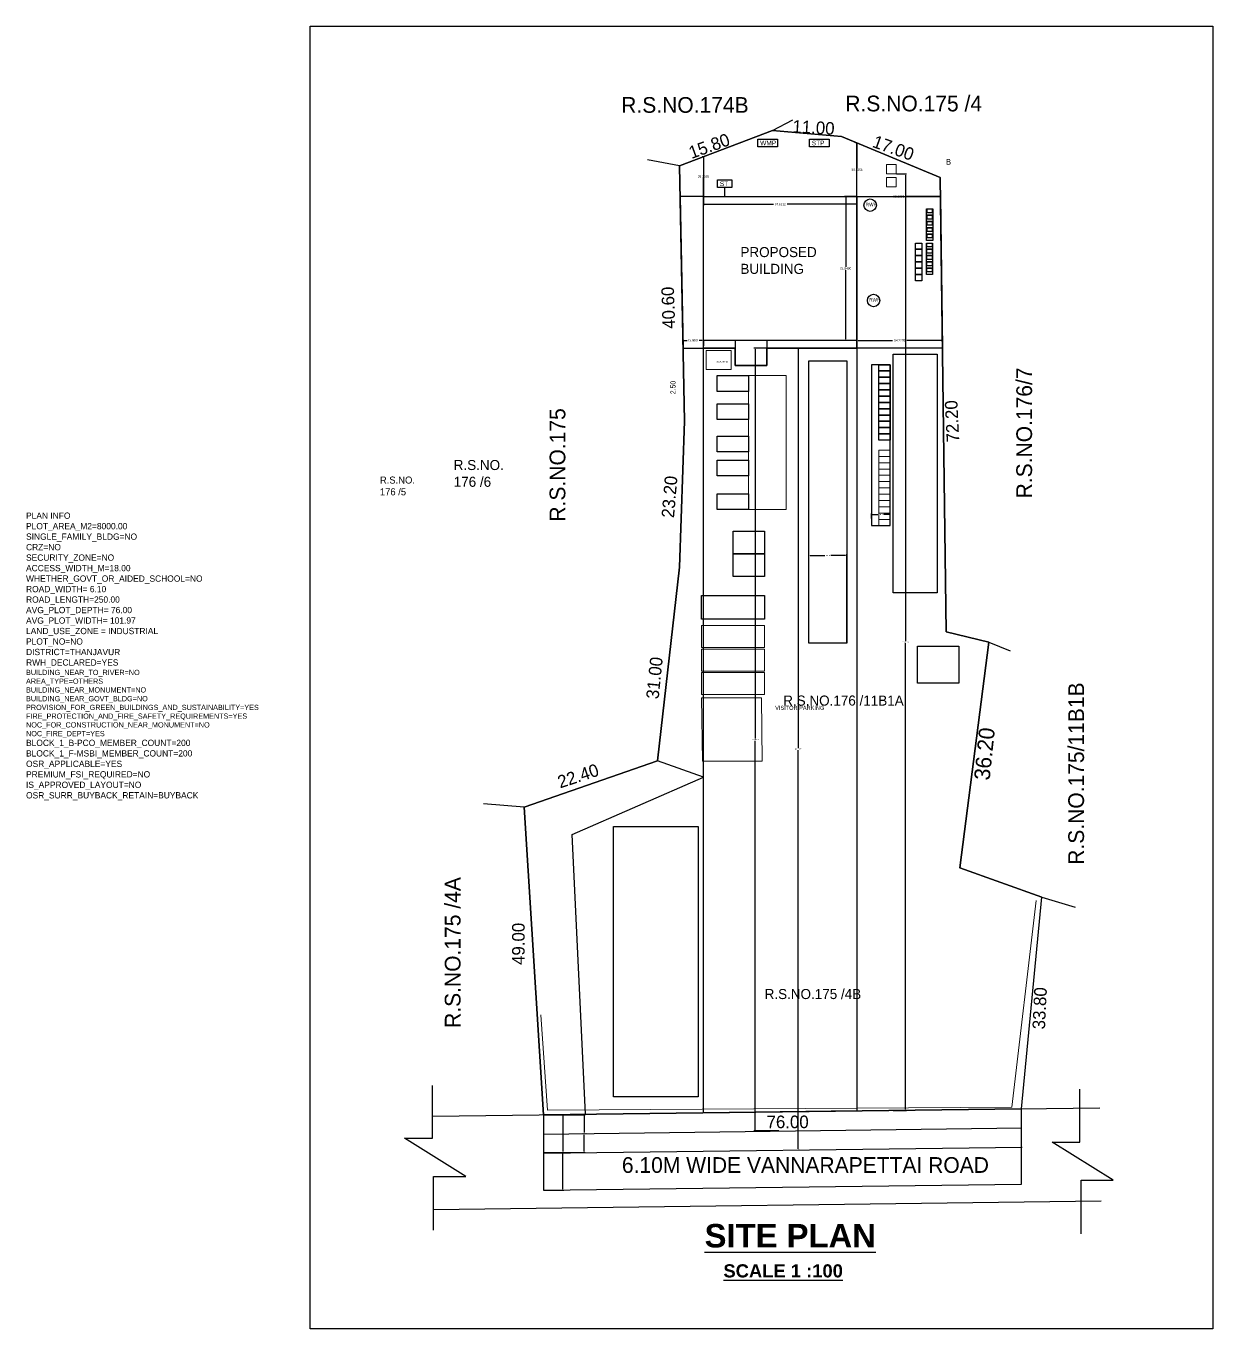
# Model space of a CAD drawing. Header units: metres. Extents: x 2266903 to 2267229, y 4174 to 4381.
# Drawn here: x 2266903.2 to 2267091.9, y 4173.8 to 4380.9 of the extents above; entities that cross this region are included whole.
import ezdxf

# ---------------------------------------------------------------- set-up
doc = ezdxf.new("R2010")
doc.units = ezdxf.units.M
doc.header["$LTSCALE"] = 3.5
doc.header["$MEASUREMENT"] = 0
doc.linetypes.add('CABLIN', pattern=[0.35, 0.25, -0.1])
doc.layers.get('0').update_dxf_attribs({"linetype": 'CONTINUOUS'})
for name, color, linetype in [('AS_AT_SITE', 6, 'CONTINUOUS'), ('BLK_1_FLR_0_URINAL', 235, 'CONTINUOUS'), ('BLK_1_FLR_0_WASH', 243, 'CONTINUOUS'), ('BLK_1_FLR_0_WATER_CLOSET', 213, 'CONTINUOUS'), ('BLK_1_INTERNAL_VEHICULAR_ACCESS', 232, 'CONTINUOUS'), ('BLK_1_LVL_0_BLDG_FOOT_PRINT', 1, 'CONTINUOUS'), ('BLK_1_LVL_0_FRONT_SETBACK', 2, 'CONTINUOUS'), ('BLK_1_LVL_0_REAR_SETBACK', 11, 'CONTINUOUS'), ('BLK_1_LVL_0_SIDE_SETBACK1', 171, 'CONTINUOUS'), ('BLK_1_LVL_0_SIDE_SETBACK2', 102, 'CONTINUOUS'), ('DIM', 41, 'CONTINUOUS'), ('DRIVE_WAY', 232, 'CONTINUOUS'), ('FMB_OR_PLR', 70, 'CONTINUOUS'), ('LOADING_UNLOADING', 175, 'CONTINUOUS'), ('OSR_PLAN', 1, 'CONTINUOUS'), ('PLOT_BOUNDARY', 70, 'CONTINUOUS'), ('ROAD_WIDTH', 1, 'CONTINUOUS'), ('RWH', 130, 'CONTINUOUS'), ('SUPER_IMPOSED', 5, 'CONTINUOUS'), ('SURRENDER_ROAD_WIDTH', 2, 'CONTINUOUS'), ('TWO_WHEELER_DRIVE_WAY', 6, 'CONTINUOUS'), ('WORKSHOP_AREA', 243, 'CONTINUOUS')]:
    doc.layers.add(name, color=color, linetype=linetype)
for name, color, linetype, lineweight in [('BLK_1_DA_RAMP_1', 1, 'CONTINUOUS', 0), ('BLK_1_PLANTATION_GREENSTRIP', 81, 'CONTINUOUS', 0), ('CYCLE_PARKING', 7, 'CONTINUOUS', 0), ('DIST_CL_ROAD', 7, 'CONTINUOUS', 0), ('LORRY_PARKING', 7, 'CONTINUOUS', 0), ('NOTIFIED_ROAD', 183, 'CONTINUOUS', 13), ('PER_AISLE_WIDTH', 5, 'CONTINUOUS', 0), ('SEGREGATED_TOILET', 1, 'CONTINUOUS', 0), ('VISITOR_PARKING', 201, 'CONTINUOUS', 0), ('WASTE_DISPOSAL', 7, 'CONTINUOUS', 0)]:
    doc.layers.add(name, color=color, linetype=linetype, lineweight=lineweight)
for name, color, linetype, plot in [('BLK_1_MAX_HEIGHT_CAL', 7, 'CONTINUOUS', False), ('DA_PARKING', 1, 'CONTINUOUS', False), ('PARKING_SLOT', 30, 'CONTINUOUS', False), ('PLAN_INFO', 1, 'CONTINUOUS', False), ('TWO_WHEELER_PARKING', 2, 'CONTINUOUS', False)]:
    doc.layers.add(name, color=color, linetype=linetype, plot=plot)
doc.dimstyles.get("Standard").update_dxf_attribs({"dimtxt": 0.18, "dimasz": 0.18, "dimexe": 0.18, "dimexo": 0.0625, "dimgap": 0.09, "dimtad": 0, "dimtih": 1, "dimtoh": 1, "dimdec": 4, "dimzin": 0, "dimdsep": 46, "dimtxsty": 'Standard', "dimcen": 0.09, "dimadec": 0, "dimazin": 0, "dimtfac": 1, "dimtdec": 4, "dimtofl": 0, "dimtmove": 0, "dimatfit": 3, "dimfxl": 0, "dimtolj": 1, "dimtzin": 0, "dimarcsym": 0})
doc.dimstyles.new('Standard$0', dxfattribs={"dimscale": 0.1, "dimtxt": 3, "dimasz": 0.8, "dimexe": 0.18, "dimexo": 0.0625, "dimgap": 0.09, "dimtad": 1, "dimzin": 0, "dimdsep": 46, "dimtxsty": 'Standard', "dimcen": 0.09, "dimclrd": 8, "dimclre": 8, "dimadec": 0, "dimazin": 0, "dimtfac": 1, "dimtix": 1, "dimtofl": 0, "dimtmove": 0, "dimatfit": 3, "dimfxl": 0, "dimtolj": 1, "dimtzin": 0, "dimarcsym": 0})

# ---------------------------------------------------------------- blocks, each defined once
blk = doc.blocks.new('*D70')
at = {"color": 0, "lineweight": -2}
for p, q in [((2267007.63, 4331.02), (2267007.63, 4331.14)), ((2267007.81, 4330.96), (2267008.29, 4330.96)), ((2267010.7, 4330.96), (2267010.22, 4330.96)), ((2267010.88, 4331.02), (2267010.88, 4331.14))]:
    blk.add_line(p, q, dxfattribs=at)
at = {"color": 0}
for points in [[(2267007.81, 4330.99), (2267007.81, 4330.93), (2267007.63, 4330.96)], [(2267010.7, 4330.99), (2267010.7, 4330.93), (2267010.88, 4330.96)]]:
    blk.add_solid(points, dxfattribs=at)
at = {"color": 0, "insert": (2267009.25, 4330.96), "char_height": 0.35, "attachment_point": 5}
blk.add_mtext('\\A1;13.0081', dxfattribs=at)
blk = doc.blocks.new('*D71')
at = {"color": 0, "lineweight": -2}
for p, q in [((2267010.82, 4360.15), (2267010.7, 4360.15)), ((2267010.88, 4359.97), (2267010.88, 4357.26)), ((2267010.88, 4354.02), (2267010.88, 4356.73)), ((2267010.82, 4353.84), (2267010.7, 4353.84))]:
    blk.add_line(p, q, dxfattribs=at)
at = {"color": 0}
for points in [[(2267010.85, 4359.97), (2267010.91, 4359.97), (2267010.88, 4360.15)], [(2267010.85, 4354.02), (2267010.91, 4354.02), (2267010.88, 4353.84)]]:
    blk.add_solid(points, dxfattribs=at)
at = {"color": 0, "insert": (2267010.88, 4357), "char_height": 0.35, "attachment_point": 5}
blk.add_mtext('\\A1;25.2405', dxfattribs=at)
blk = doc.blocks.new('*D72')
at = {"color": 0, "lineweight": -2}
for p, q in [((2267035.23, 4362.32), (2267035.11, 4362.32)), ((2267035.29, 4362.14), (2267035.29, 4358.35)), ((2267035.29, 4354.02), (2267035.29, 4357.82)), ((2267035.23, 4353.84), (2267035.11, 4353.84))]:
    blk.add_line(p, q, dxfattribs=at)
at = {"color": 0}
for points in [[(2267035.26, 4362.14), (2267035.32, 4362.14), (2267035.29, 4362.32)], [(2267035.26, 4354.02), (2267035.32, 4354.02), (2267035.29, 4353.84)]]:
    blk.add_solid(points, dxfattribs=at)
at = {"color": 0, "insert": (2267035.29, 4358.08), "char_height": 0.35, "attachment_point": 5}
blk.add_mtext('\\A1;33.9256', dxfattribs=at)
blk = doc.blocks.new('*D73')
at = {"color": 0, "lineweight": -2}
for p, q in [((2267035.29, 4331.02), (2267035.29, 4331.14)), ((2267035.47, 4330.96), (2267040.94, 4330.96)), ((2267048.68, 4330.96), (2267043.22, 4330.96)), ((2267048.86, 4331.02), (2267048.86, 4331.14))]:
    blk.add_line(p, q, dxfattribs=at)
at = {"color": 0}
for points in [[(2267035.47, 4330.99), (2267035.47, 4330.93), (2267035.29, 4330.96)], [(2267048.68, 4330.99), (2267048.68, 4330.93), (2267048.86, 4330.96)]]:
    blk.add_solid(points, dxfattribs=at)
at = {"color": 0, "insert": (2267042.08, 4330.96), "char_height": 0.35, "attachment_point": 5}
blk.add_mtext('\\A1;54.2728', dxfattribs=at)
blk = doc.blocks.new('*D74')
at = {"color": 0, "lineweight": -2}
for p, q in [((2267035.29, 4353.91), (2267035.29, 4354.02)), ((2267035.47, 4353.84), (2267040.82, 4353.84)), ((2267048.38, 4353.84), (2267043.04, 4353.84)), ((2267048.56, 4353.91), (2267048.56, 4354.02))]:
    blk.add_line(p, q, dxfattribs=at)
at = {"color": 0}
for points in [[(2267035.47, 4353.87), (2267035.47, 4353.81), (2267035.29, 4353.84)], [(2267048.38, 4353.87), (2267048.38, 4353.81), (2267048.56, 4353.84)]]:
    blk.add_solid(points, dxfattribs=at)
at = {"color": 0, "insert": (2267041.93, 4353.84), "char_height": 0.35, "attachment_point": 5}
blk.add_mtext('\\A1;53.0898', dxfattribs=at)
blk = doc.blocks.new('*D75')
at = {"color": 0, "lineweight": -2}
for p, q in [((2267010.88, 4353.78), (2267010.88, 4352.42)), ((2267035.29, 4353.78), (2267035.29, 4352.42)), ((2267011.06, 4352.6), (2267022, 4352.6)), ((2267035.11, 4352.6), (2267024.17, 4352.6))]:
    blk.add_line(p, q, dxfattribs=at)
at = {"color": 0}
for points in [[(2267011.06, 4352.63), (2267011.06, 4352.57), (2267010.88, 4352.6)], [(2267035.11, 4352.63), (2267035.11, 4352.57), (2267035.29, 4352.6)]]:
    blk.add_solid(points, dxfattribs=at)
at = {"color": 0, "insert": (2267023.09, 4352.6), "char_height": 0.35, "attachment_point": 5}
blk.add_mtext('\\A1;97.6512', dxfattribs=at)
blk = doc.blocks.new('*D76')
at = {"color": 0, "lineweight": -2}
for p, q in [((2267035.23, 4353.84), (2267033.33, 4353.84)), ((2267033.51, 4353.66), (2267033.51, 4342.66)), ((2267033.51, 4331.14), (2267033.51, 4342.13)), ((2267035.23, 4330.96), (2267033.33, 4330.96))]:
    blk.add_line(p, q, dxfattribs=at)
at = {"color": 0}
for points in [[(2267033.48, 4353.66), (2267033.54, 4353.66), (2267033.51, 4353.84)], [(2267033.48, 4331.14), (2267033.54, 4331.14), (2267033.51, 4330.96)]]:
    blk.add_solid(points, dxfattribs=at)
at = {"color": 0, "insert": (2267033.51, 4342.4), "char_height": 0.35, "attachment_point": 5}
blk.add_mtext('\\A1;91.5480', dxfattribs=at)
blk = doc.blocks.new('*D78')
at = {"layer": 'BLK_1_MAX_HEIGHT_CAL', "color": 0, "lineweight": -2}
for p, q in [((2267025.96, 4329.74), (2267025.74, 4329.74)), ((2267025.92, 4329.56), (2267025.92, 4266.19)), ((2267025.92, 4202.46), (2267025.92, 4265.83)), ((2267025.98, 4202.28), (2267026.1, 4202.28))]:
    blk.add_line(p, q, dxfattribs=at)
at = {"layer": 'BLK_1_MAX_HEIGHT_CAL', "color": 0}
for points in [[(2267025.89, 4329.56), (2267025.95, 4329.56), (2267025.92, 4329.74)], [(2267025.89, 4202.46), (2267025.95, 4202.46), (2267025.92, 4202.28)]]:
    blk.add_solid(points, dxfattribs=at)
at = {"layer": 'BLK_1_MAX_HEIGHT_CAL', "color": 0, "insert": (2267025.92, 4266.01), "char_height": 0.18, "attachment_point": 5}
blk.add_mtext('\\A1;127.4597', dxfattribs=at)
blk = doc.blocks.new('*D79')
at = {"layer": 'DIST_CL_ROAD', "color": 0, "lineweight": -2}
for p, q in [((2267022.92, 4329.74), (2267018.92, 4329.74)), ((2267019.1, 4329.56), (2267019.1, 4267.69)), ((2267019.1, 4205.47), (2267019.1, 4267.33)), ((2267022.86, 4205.29), (2267018.92, 4205.29))]:
    blk.add_line(p, q, dxfattribs=at)
at = {"layer": 'DIST_CL_ROAD', "color": 0}
for points in [[(2267019.07, 4329.56), (2267019.13, 4329.56), (2267019.1, 4329.74)], [(2267019.07, 4205.47), (2267019.13, 4205.47), (2267019.1, 4205.29)]]:
    blk.add_solid(points, dxfattribs=at)
at = {"layer": 'DIST_CL_ROAD', "color": 0, "insert": (2267019.1, 4267.51), "char_height": 0.18, "attachment_point": 5}
blk.add_mtext('\\A1;124.4479', dxfattribs=at)
blk = doc.blocks.new('*D80')
at = {"layer": 'SEGREGATED_TOILET', "color": 0, "lineweight": -2}
for p, q in [((2267041.58, 4357.42), (2267043.18, 4357.42)), ((2267043, 4357.24), (2267043, 4283.17)), ((2267043, 4208.75), (2267043, 4282.81)), ((2267041.02, 4208.57), (2267043.18, 4208.57))]:
    blk.add_line(p, q, dxfattribs=at)
at = {"layer": 'SEGREGATED_TOILET', "color": 0}
for points in [[(2267042.97, 4357.24), (2267043.03, 4357.24), (2267043, 4357.42)], [(2267042.97, 4208.75), (2267043.03, 4208.75), (2267043, 4208.57)]]:
    blk.add_solid(points, dxfattribs=at)
at = {"layer": 'SEGREGATED_TOILET', "color": 0, "insert": (2267043, 4282.99), "char_height": 0.18, "attachment_point": 5}
blk.add_mtext('\\A1;148.8499', dxfattribs=at)
blk = doc.blocks.new('*D147')
at = {"layer": 'DRIVE_WAY', "color": 0, "lineweight": -2}
for p, q in [((2267027.66, 4282.9), (2267027.66, 4296.96)), ((2267027.84, 4296.78), (2267030.18, 4296.78)), ((2267033.48, 4296.78), (2267031.14, 4296.78)), ((2267033.66, 4282.9), (2267033.66, 4296.96))]:
    blk.add_line(p, q, dxfattribs=at)
at = {"layer": 'DRIVE_WAY', "color": 0}
for points in [[(2267027.84, 4296.81), (2267027.84, 4296.75), (2267027.66, 4296.78)], [(2267033.48, 4296.81), (2267033.48, 4296.75), (2267033.66, 4296.78)]]:
    blk.add_solid(points, dxfattribs=at)
at = {"layer": 'DRIVE_WAY', "color": 0, "insert": (2267030.66, 4296.78), "char_height": 0.18, "attachment_point": 5}
blk.add_mtext('\\A1;6.0000', dxfattribs=at)
blk = doc.blocks.new('*D165')
at = {"layer": 'SURRENDER_ROAD_WIDTH', "color": 0, "lineweight": -2, "ltscale": 400}
for p, q in [((2266985.52, 4207.86), (2266988.73, 4207.86)), ((2266988.55, 4207.68), (2266988.55, 4202.04)), ((2266988.55, 4196.04), (2266988.55, 4201.68)), ((2266985.52, 4195.86), (2266988.73, 4195.86))]:
    blk.add_line(p, q, dxfattribs=at)
at = {"layer": 'SURRENDER_ROAD_WIDTH', "color": 0, "ltscale": 400}
for points in [[(2266988.52, 4207.68), (2266988.58, 4207.68), (2266988.55, 4207.86)], [(2266988.52, 4196.04), (2266988.58, 4196.04), (2266988.55, 4195.86)]]:
    blk.add_solid(points, dxfattribs=at)
at = {"layer": 'SURRENDER_ROAD_WIDTH', "color": 0, "ltscale": 400, "insert": (2266988.55, 4201.86), "char_height": 0.18, "attachment_point": 5}
blk.add_mtext('\\A1;12.0000', dxfattribs=at)
blk = doc.blocks.new('*D166')
at = {"layer": 'NOTIFIED_ROAD', "color": 0, "lineweight": -2}
for p, q in [((2266985.52, 4207.86), (2266992.12, 4207.86)), ((2266991.94, 4207.68), (2266991.94, 4205.04)), ((2266991.94, 4202.04), (2266991.94, 4204.68)), ((2266985.52, 4201.86), (2266992.12, 4201.86))]:
    blk.add_line(p, q, dxfattribs=at)
at = {"layer": 'NOTIFIED_ROAD', "color": 0}
for points in [[(2266991.91, 4207.68), (2266991.97, 4207.68), (2266991.94, 4207.86)], [(2266991.91, 4202.04), (2266991.97, 4202.04), (2266991.94, 4201.86)]]:
    blk.add_solid(points, dxfattribs=at)
at = {"layer": 'NOTIFIED_ROAD', "color": 0, "insert": (2266991.94, 4204.86), "char_height": 0.18, "attachment_point": 5}
blk.add_mtext('\\A1;6.0000', dxfattribs=at)
blk = doc.blocks.new('*D155')
at = {"layer": 'TWO_WHEELER_DRIVE_WAY', "color": 0, "lineweight": -2}
for p, q in [((2267037.59, 4302.63), (2267037.59, 4303.47)), ((2267037.77, 4303.29), (2267038.61, 4303.29)), ((2267040.41, 4303.29), (2267039.57, 4303.29)), ((2267040.59, 4302.63), (2267040.59, 4303.47))]:
    blk.add_line(p, q, dxfattribs=at)
at = {"layer": 'TWO_WHEELER_DRIVE_WAY', "color": 0}
for points in [[(2267037.77, 4303.32), (2267037.77, 4303.26), (2267037.59, 4303.29)], [(2267040.41, 4303.32), (2267040.41, 4303.26), (2267040.59, 4303.29)]]:
    blk.add_solid(points, dxfattribs=at)
at = {"layer": 'TWO_WHEELER_DRIVE_WAY', "color": 0, "insert": (2267039.09, 4303.29), "char_height": 0.18, "attachment_point": 5}
blk.add_mtext('\\A1;3.0000', dxfattribs=at)

msp = doc.modelspace()

# ---------------------------------------------------------------- linework, layer by layer
at = {"color": 0}
for p, q in [((2267021.86151, 4364.304391), (2267025.102479, 4365.998995)), ((2267007.082094, 4358.717901), (2267021.86151, 4364.304391)), ((2267021.86151, 4364.304391), (2267032.819906, 4363.348594)), ((2267007.082094, 4358.717901), (2267002.022487, 4359.644974)), ((2267007.879456, 4318.125732), (2267007.082094, 4358.717901)), ((2267014.257209, 4355.255172), (2267014.257209, 4353.843145)), ((2267007.090516, 4294.93915), (2267007.879456, 4318.125732)), ((2267003.571778, 4264.139499), (2267007.090516, 4294.93915)), ((2267049.458857, 4284.649172), (2267056.261114, 4282.997112)), ((2267056.261114, 4282.997112), (2267059.612081, 4281.630291)), ((2266982.421129, 4256.763182), (2266975.938796, 4257.271256)), ((2266985.4614, 4207.857592), (2266982.421129, 4256.763182)), ((2267051.638731, 4247.093441), (2267064.645082, 4242.480978)), ((2267061.455155, 4208.831842), (2267064.645082, 4242.480978)), ((2267064.645082, 4242.480978), (2267069.950485, 4240.842529)), ((2266967.813174, 4207.631339), (2267073.896884, 4208.991347)), ((2266968.009194, 4192.819112), (2267074.092904, 4194.179119))]:
    msp.add_line(p, q, dxfattribs=at)
at = {"color": 4, "linetype": 'CABLIN', "lineweight": 25}
for p, q in [((2267010.879456, 4330.956145), (2267010.879456, 4329.735505)), ((2267035.292256, 4330.956145), (2267035.292256, 4329.735505)), ((2267015.914596, 4329.735505), (2267010.879456, 4329.735505)), ((2267031.096306, 4329.735505), (2267020.949736, 4329.735505)), ((2267035.063386, 4329.735505), (2267031.096306, 4329.735505))]:
    msp.add_line(p, q, dxfattribs=at)
for p, q in [((2267015.914596, 4330.956145), (2267015.914596, 4326.989065)), ((2267020.949736, 4330.956145), (2267020.949736, 4326.989065)), ((2267020.949736, 4326.989065), (2267015.914596, 4326.989065)), ((2266985.4614, 4207.857592), (2267061.455155, 4208.831842)), ((2266985.539596, 4201.758093), (2267061.533352, 4202.732343))]:
    msp.add_line(p, q)
at = {"ltscale": 400}
msp.add_lwpolyline([(2266948.38102, 4380.930634), (2267091.859252, 4380.930634), (2267091.859252, 4173.820795), (2266948.38102, 4173.820795)], close=True, dxfattribs=at)
at = {"color": 0}
for points in [[(2267019.549968, 4362.927282), (2267022.649383, 4362.927282), (2267022.649383, 4361.720936), (2267019.549968, 4361.720936)], [(2267027.751671, 4362.927282), (2267030.851087, 4362.927282), (2267030.851087, 4361.720936), (2267027.751671, 4361.720936)], [(2267013.13347, 4356.461517), (2267015.380949, 4356.461517), (2267015.380949, 4355.255172), (2267013.13347, 4355.255172)], [(2267010.879456, 4353.843145), (2267035.292256, 4353.843145), (2267035.292256, 4330.956145), (2267010.879456, 4330.956145)]]:
    msp.add_lwpolyline(points, close=True, dxfattribs=at)
for points in [[(2267032.819906, 4363.348594), (2267048.525928, 4356.843145), (2267049.458857, 4284.649172)], [(2267056.261114, 4282.997112), (2267051.638731, 4247.093441)], [(2266982.421129, 4256.763182), (2267003.571778, 4264.139499)], [(2266968.009194, 4189.530563), (2266968.009194, 4198.049723), (2266973.105906, 4198.049723), (2266963.402569, 4204.120856), (2266967.813174, 4204.120856), (2266967.813174, 4212.542094)], [(2267070.923218, 4188.931386), (2267070.923218, 4197.450546), (2267076.01993, 4197.450546), (2267066.316593, 4203.52168), (2267070.727197, 4203.52168), (2267070.727197, 4211.942917)]]:
    msp.add_lwpolyline(points, dxfattribs=at)
for centre in [(2267037.393388, 4352.464438), (2267037.931234, 4337.310052)]:
    msp.add_circle(centre, 0.986796, dxfattribs=at)
at = {"layer": 'AS_AT_SITE', "color": 6}
msp.add_lwpolyline([(2267056.261114, 4282.997112), (2267049.458857, 4284.649172), (2267048.525928, 4356.843145), (2267032.819906, 4363.348594), (2267021.86151, 4364.304391), (2267007.082094, 4358.717901), (2267007.879456, 4318.125732), (2267007.090516, 4294.93915), (2267003.571778, 4264.139499), (2266982.421129, 4256.763182), (2266985.4614, 4207.857592), (2267061.455155, 4208.831842), (2267064.645082, 4242.480978), (2267051.638731, 4247.093441)], close=True, dxfattribs=at)
at = {"layer": 'BLK_1_DA_RAMP_1'}
msp.add_lwpolyline([(2267011.322804, 4326.332293), (2267011.322804, 4329.332293), (2267015.309471, 4329.332293), (2267015.309471, 4326.332293)], close=True, dxfattribs=at)
at = {"layer": 'BLK_1_FLR_0_URINAL', "color": 235, "ltscale": 400}
for points in [[(2267045.611963, 4346.440408), (2267045.611963, 4345.440408), (2267044.611963, 4345.440408), (2267044.611963, 4346.440408)], [(2267045.611963, 4345.440408), (2267045.611963, 4344.440408), (2267044.611963, 4344.440408), (2267044.611963, 4345.440408)], [(2267045.611963, 4344.440408), (2267045.611963, 4343.440408), (2267044.611963, 4343.440408), (2267044.611963, 4344.440408)], [(2267045.611963, 4343.440408), (2267045.611963, 4342.440408), (2267044.611963, 4342.440408), (2267044.611963, 4343.440408)], [(2267045.611963, 4342.440408), (2267045.611963, 4341.440408), (2267044.611963, 4341.440408), (2267044.611963, 4342.440408)], [(2267045.611963, 4341.440408), (2267045.611963, 4340.440408), (2267044.611963, 4340.440408), (2267044.611963, 4341.440408)]]:
    msp.add_lwpolyline(points, close=True, dxfattribs=at)
at = {"layer": 'BLK_1_FLR_0_WASH', "color": 60}
for points in [[(2267047.262762, 4351.257993), (2267046.438457, 4351.257993), (2267046.438457, 4351.857993), (2267047.262762, 4351.857993)], [(2267047.262762, 4350.257993), (2267046.438457, 4350.257993), (2267046.438457, 4350.857993), (2267047.262762, 4350.857993)], [(2267047.262762, 4349.257993), (2267046.438457, 4349.257993), (2267046.438457, 4349.857993), (2267047.262762, 4349.857993)], [(2267047.262762, 4348.257993), (2267046.438457, 4348.257993), (2267046.438457, 4348.857993), (2267047.262762, 4348.857993)], [(2267047.262762, 4347.257993), (2267046.438457, 4347.257993), (2267046.438457, 4347.857993), (2267047.262762, 4347.857993)], [(2267047.222826, 4345.840408), (2267046.398521, 4345.840408), (2267046.398521, 4346.440408), (2267047.222826, 4346.440408)], [(2267047.222826, 4344.840408), (2267046.398521, 4344.840408), (2267046.398521, 4345.440408), (2267047.222826, 4345.440408)], [(2267047.222826, 4343.840408), (2267046.398521, 4343.840408), (2267046.398521, 4344.440408), (2267047.222826, 4344.440408)], [(2267047.222826, 4342.840408), (2267046.398521, 4342.840408), (2267046.398521, 4343.440408), (2267047.222826, 4343.440408)], [(2267047.222826, 4341.840408), (2267046.398521, 4341.840408), (2267046.398521, 4342.440408), (2267047.222826, 4342.440408)]]:
    msp.add_lwpolyline(points, close=True, dxfattribs=at)
at = {"layer": 'BLK_1_FLR_0_WATER_CLOSET', "color": 2, "ltscale": 400}
for points in [[(2267047.358335, 4351.857993), (2267047.358335, 4350.857993), (2267046.358335, 4350.857993), (2267046.358335, 4351.857993)], [(2267047.358335, 4350.857993), (2267047.358335, 4349.857993), (2267046.358335, 4349.857993), (2267046.358335, 4350.857993)], [(2267047.358335, 4349.857993), (2267047.358335, 4348.857993), (2267046.358335, 4348.857993), (2267046.358335, 4349.857993)], [(2267047.358335, 4348.857993), (2267047.358335, 4347.857993), (2267046.358335, 4347.857993), (2267046.358335, 4348.857993)], [(2267047.358335, 4347.857993), (2267047.358335, 4346.857993), (2267046.358335, 4346.857993), (2267046.358335, 4347.857993)]]:
    msp.add_lwpolyline(points, close=True, dxfattribs=at)
at = {"layer": 'BLK_1_FLR_0_WATER_CLOSET', "color": 1, "ltscale": 400}
for points in [[(2267047.318398, 4346.440408), (2267047.318398, 4345.440408), (2267046.318398, 4345.440408), (2267046.318398, 4346.440408)], [(2267047.318398, 4345.440408), (2267047.318398, 4344.440408), (2267046.318398, 4344.440408), (2267046.318398, 4345.440408)], [(2267047.318398, 4344.440408), (2267047.318398, 4343.440408), (2267046.318398, 4343.440408), (2267046.318398, 4344.440408)], [(2267047.318398, 4343.440408), (2267047.318398, 4342.440408), (2267046.318398, 4342.440408), (2267046.318398, 4343.440408)], [(2267047.318398, 4342.440408), (2267047.318398, 4341.440408), (2267046.318398, 4341.440408), (2267046.318398, 4342.440408)]]:
    msp.add_lwpolyline(points, close=True, dxfattribs=at)
at = {"layer": 'BLK_1_INTERNAL_VEHICULAR_ACCESS', "color": 0}
msp.add_lwpolyline([(2267041.05116, 4328.751257), (2267048.05116, 4328.751257), (2267048.05116, 4290.812587), (2267041.05116, 4290.812587)], close=True, dxfattribs=at)
at = {"layer": 'BLK_1_LVL_0_BLDG_FOOT_PRINT'}
msp.add_lwpolyline([(2267010.879456, 4353.843145), (2267035.292256, 4353.843145), (2267035.292256, 4329.735505), (2267020.949736, 4329.735505), (2267020.949736, 4326.989065), (2267015.914596, 4326.989065), (2267015.914596, 4329.735505), (2267010.879456, 4329.735505)], close=True, dxfattribs=at)
at = {"layer": 'BLK_1_LVL_0_FRONT_SETBACK', "color": 2}
msp.add_lwpolyline([(2267010.879456, 4329.735505), (2267015.914596, 4329.735505), (2267015.914596, 4326.989065), (2267020.949736, 4326.989065), (2267020.949736, 4329.735505), (2267035.292256, 4329.735505), (2267035.292256, 4208.49643), (2267010.879456, 4208.183455)], close=True, dxfattribs=at)
at = {"layer": 'BLK_1_LVL_0_REAR_SETBACK', "color": 11}
msp.add_lwpolyline([(2267010.879456, 4353.843145), (2267035.292256, 4353.843145), (2267035.292256, 4362.324544), (2267032.819906, 4363.348594), (2267021.86151, 4364.304391), (2267010.879456, 4360.153271)], close=True, dxfattribs=at)
at = {"layer": 'BLK_1_LVL_0_SIDE_SETBACK1', "color": 171}
msp.add_lwpolyline([(2267010.879456, 4353.843145), (2267007.17746, 4353.863004), (2267007.651403, 4329.735505), (2267010.879456, 4329.735505)], close=True, dxfattribs=at)
at = {"layer": 'BLK_1_LVL_0_SIDE_SETBACK2', "color": 102}
msp.add_lwpolyline([(2267035.292256, 4353.843145), (2267048.564696, 4353.843145), (2267048.876228, 4329.735505), (2267035.292256, 4329.735505)], close=True, dxfattribs=at)
at = {"layer": 'BLK_1_PLANTATION_GREENSTRIP'}
msp.add_lwpolyline([(2267063.746786, 4241.944666), (2267059.874747, 4209.093544), (2266986.1, 4208.582834), (2266985.026899, 4223.73916)], dxfattribs=at)
at = {"layer": 'CYCLE_PARKING', "linetype": 'Continuous'}
for points in [[(2267040.586862, 4313.515478), (2267040.586862, 4312.515478), (2267038.786862, 4312.515478), (2267038.786862, 4313.515478)], [(2267040.586862, 4312.515478), (2267040.586862, 4311.515478), (2267038.786862, 4311.515478), (2267038.786862, 4312.515478)], [(2267040.586862, 4311.515478), (2267040.586862, 4310.515478), (2267038.786862, 4310.515478), (2267038.786862, 4311.515478)], [(2267040.586862, 4310.515478), (2267040.586862, 4309.515478), (2267038.786862, 4309.515478), (2267038.786862, 4310.515478)], [(2267040.586862, 4309.515478), (2267040.586862, 4308.515478), (2267038.786862, 4308.515478), (2267038.786862, 4309.515478)], [(2267040.586862, 4308.515478), (2267040.586862, 4307.515478), (2267038.786862, 4307.515478), (2267038.786862, 4308.515478)], [(2267040.586862, 4307.515478), (2267040.586862, 4306.515478), (2267038.786862, 4306.515478), (2267038.786862, 4307.515478)], [(2267040.586862, 4306.515478), (2267040.586862, 4305.515478), (2267038.786862, 4305.515478), (2267038.786862, 4306.515478)], [(2267040.586862, 4305.515478), (2267040.586862, 4304.515478), (2267038.786862, 4304.515478), (2267038.786862, 4305.515478)], [(2267040.586862, 4304.515478), (2267040.586862, 4303.515478), (2267038.786862, 4303.515478), (2267038.786862, 4304.515478)], [(2267040.586862, 4303.515478), (2267040.586862, 4302.515478), (2267038.786862, 4302.515478), (2267038.786862, 4303.515478)], [(2267040.586862, 4302.515478), (2267040.586862, 4301.515478), (2267038.786862, 4301.515478), (2267038.786862, 4302.515478)]]:
    msp.add_lwpolyline(points, close=True, dxfattribs=at)
at = {"layer": 'DA_PARKING', "linetype": 'Continuous'}
for points in [[(2267020.596114, 4300.658658), (2267020.596114, 4297.058658), (2267015.596114, 4297.058658), (2267015.596114, 4300.658658)], [(2267020.596114, 4297.010219), (2267020.596114, 4293.410219), (2267015.596114, 4293.410219), (2267015.596114, 4297.010219)]]:
    msp.add_lwpolyline(points, close=True, dxfattribs=at)
at = {"layer": 'DRIVE_WAY', "color": 0}
msp.add_lwpolyline([(2267027.66224, 4327.731741), (2267033.66224, 4327.731741), (2267033.66224, 4282.834959), (2267027.66224, 4282.834959)], close=True, dxfattribs=at)
at = {"layer": 'FMB_OR_PLR', "color": 70}
msp.add_lwpolyline([(2267056.261114, 4282.997112), (2267049.458857, 4284.649172), (2267048.525928, 4356.843145), (2267032.819906, 4363.348594), (2267021.86151, 4364.304391), (2267007.082094, 4358.717901), (2267007.879456, 4318.125732), (2267007.090516, 4294.93915), (2267003.571778, 4264.139499), (2266982.421129, 4256.763182), (2266985.4614, 4207.857592), (2267061.455155, 4208.831842), (2267064.645082, 4242.480978), (2267051.638731, 4247.093441)], close=True, dxfattribs=at)
at = {"layer": 'LOADING_UNLOADING', "ltscale": 400}
msp.add_lwpolyline([(2267010.596114, 4290.411409), (2267020.596114, 4290.411409), (2267020.596114, 4286.661409), (2267010.596114, 4286.661409)], close=True, dxfattribs=at)
at = {"layer": 'LORRY_PARKING', "ltscale": 400}
for points in [[(2267010.596114, 4285.650554), (2267010.596114, 4282.150554), (2267020.596114, 4282.150554), (2267020.596114, 4285.650554)], [(2267010.596114, 4281.900554), (2267010.596114, 4278.400554), (2267020.596114, 4278.400554), (2267020.596114, 4281.900554)], [(2267010.596114, 4278.150554), (2267010.596114, 4274.650554), (2267020.596114, 4274.650554), (2267020.596114, 4278.150554)]]:
    msp.add_lwpolyline(points, close=True, dxfattribs=at)
at = {"layer": 'OSR_PLAN'}
msp.add_lwpolyline([(2266996.606577, 4253.709151), (2267010.058971, 4253.709151), (2267010.058971, 4210.734632), (2266996.606577, 4210.734632)], close=True, dxfattribs=at)
at = {"layer": 'PARKING_SLOT', "linetype": 'Continuous'}
for points in [[(2267018.056447, 4325.356469), (2267018.056447, 4322.856469), (2267013.056447, 4322.856469), (2267013.056447, 4325.356469)], [(2267018.056447, 4320.866609), (2267018.056447, 4318.366609), (2267013.056447, 4318.366609), (2267013.056447, 4320.866609)], [(2267018.056447, 4315.724731), (2267018.056447, 4313.224731), (2267013.056447, 4313.224731), (2267013.056447, 4315.724731)], [(2267018.056447, 4311.913065), (2267018.056447, 4309.413065), (2267013.056447, 4309.413065), (2267013.056447, 4311.913065)], [(2267018.056447, 4306.569878), (2267018.056447, 4304.069878), (2267013.056447, 4304.069878), (2267013.056447, 4306.569878)]]:
    msp.add_lwpolyline(points, close=True, dxfattribs=at)
at = {"layer": 'PER_AISLE_WIDTH', "ltscale": 400}
msp.add_lwpolyline([(2267018.056447, 4325.356469), (2267024.056447, 4325.356469), (2267024.056447, 4304.069878), (2267018.056447, 4304.069878)], close=True, dxfattribs=at)
at = {"layer": 'PLOT_BOUNDARY', "color": 70}
msp.add_lwpolyline([(2267056.261114, 4282.997112), (2267049.458857, 4284.649172), (2267048.525928, 4356.843145), (2267032.819906, 4363.348594), (2267021.86151, 4364.304391), (2267007.082094, 4358.717901), (2267007.879456, 4318.125732), (2267007.090516, 4294.93915), (2267003.571778, 4264.139499), (2266982.421129, 4256.763182), (2266985.4614, 4207.857592), (2267061.455155, 4208.831842), (2267064.645082, 4242.480978), (2267051.638731, 4247.093441)], close=True, dxfattribs=at)
at = {"layer": 'ROAD_WIDTH'}
msp.add_lwpolyline([(2267061.455155, 4208.831842), (2266985.4614, 4207.857592), (2266985.4614, 4195.857592), (2267061.455155, 4196.831842)], close=True, dxfattribs=at)
at = {"layer": 'RWH', "ltscale": 400}
msp.add_lwpolyline([(2266992.153039, 4207.94338), (2266990.042243, 4252.393203), (2267010.879456, 4261.547966), (2267003.571778, 4264.139499), (2266982.421129, 4256.763182), (2266985.4614, 4207.857592), (2266992.153039, 4207.94338)], dxfattribs=at)
at = {"layer": 'SEGREGATED_TOILET'}
msp.add_lwpolyline([(2267039.994207, 4358.938985), (2267041.514207, 4358.938985), (2267041.514207, 4357.418985), (2267039.994207, 4357.418985)], close=True, dxfattribs=at)
at = {"layer": 'SUPER_IMPOSED', "color": 5}
msp.add_lwpolyline([(2267056.261114, 4282.997112), (2267049.458857, 4284.649172), (2267048.525928, 4356.843145), (2267032.819906, 4363.348594), (2267021.86151, 4364.304391), (2267007.082094, 4358.717901), (2267007.879456, 4318.125732), (2267007.090516, 4294.93915), (2267003.571778, 4264.139499), (2266982.421129, 4256.763182), (2266985.4614, 4207.857592), (2267061.455155, 4208.831842), (2267064.645082, 4242.480978), (2267051.638731, 4247.093441)], close=True, dxfattribs=at)
at = {"layer": 'SURRENDER_ROAD_WIDTH'}
msp.add_lwpolyline([(2267061.455155, 4208.831842), (2266985.4614, 4207.857592), (2266985.4614, 4195.857592), (2267061.455155, 4196.831842)], close=True, dxfattribs=at)
msp.add_lwpolyline([(2266985.500498, 4204.807843), (2267061.494254, 4205.782093)], dxfattribs=at)
at = {"layer": 'TWO_WHEELER_DRIVE_WAY'}
msp.add_lwpolyline([(2267037.586862, 4301.515478), (2267040.586862, 4301.515478), (2267040.586862, 4327.098109), (2267037.586862, 4327.098109)], close=True, dxfattribs=at)
at = {"layer": 'TWO_WHEELER_PARKING', "linetype": 'Continuous'}
for points in [[(2267040.586862, 4327.098109), (2267040.586862, 4326.098109), (2267038.786862, 4326.098109), (2267038.786862, 4327.098109)], [(2267040.586862, 4326.098109), (2267040.586862, 4325.098109), (2267038.786862, 4325.098109), (2267038.786862, 4326.098109)], [(2267040.586862, 4325.098109), (2267040.586862, 4324.098109), (2267038.786862, 4324.098109), (2267038.786862, 4325.098109)], [(2267040.586862, 4324.098109), (2267040.586862, 4323.098109), (2267038.786862, 4323.098109), (2267038.786862, 4324.098109)], [(2267040.586862, 4323.098109), (2267040.586862, 4322.098109), (2267038.786862, 4322.098109), (2267038.786862, 4323.098109)], [(2267040.586862, 4322.098109), (2267040.586862, 4321.098109), (2267038.786862, 4321.098109), (2267038.786862, 4322.098109)], [(2267040.586862, 4321.098109), (2267040.586862, 4320.098109), (2267038.786862, 4320.098109), (2267038.786862, 4321.098109)], [(2267040.586862, 4320.098109), (2267040.586862, 4319.098109), (2267038.786862, 4319.098109), (2267038.786862, 4320.098109)], [(2267040.586862, 4319.098109), (2267040.586862, 4318.098109), (2267038.786862, 4318.098109), (2267038.786862, 4319.098109)], [(2267040.586862, 4318.098109), (2267040.586862, 4317.098109), (2267038.786862, 4317.098109), (2267038.786862, 4318.098109)], [(2267040.586862, 4317.098109), (2267040.586862, 4316.098109), (2267038.786862, 4316.098109), (2267038.786862, 4317.098109)], [(2267040.586862, 4316.098109), (2267040.586862, 4315.098109), (2267038.786862, 4315.098109), (2267038.786862, 4316.098109)]]:
    msp.add_lwpolyline(points, close=True, dxfattribs=at)
at = {"layer": 'VISITOR_PARKING'}
msp.add_lwpolyline([(2267010.596114, 4274.166373), (2267020.113171, 4274.166373), (2267020.24314, 4264.077509), (2267010.726083, 4264.077509)], close=True, dxfattribs=at)
at = {"layer": 'WASTE_DISPOSAL', "color": 2}
msp.add_lwpolyline([(2267039.994207, 4356.869513), (2267041.514207, 4356.869513), (2267041.514207, 4355.349513), (2267039.994207, 4355.349513)], close=True, dxfattribs=at)
at = {"layer": 'WORKSHOP_AREA', "ltscale": 400}
msp.add_lwpolyline([(2267044.923407, 4282.340714), (2267051.468902, 4282.340714), (2267051.468902, 4276.461435), (2267044.923407, 4276.461435)], close=True, dxfattribs=at)

# ---------------------------------------------------------------- texts
at = {"color": 0, "attachment_point": 1}
for s, insert, char_height, width in [('\\A1;R.S.NO.174B', (2266997.82115, 4369.642332), 2.5, 32.81263805), ('\\A1;R.S.NO.175 /4', (2267033.431398, 4369.86841), 2.5, 32.81263805), ('\\A1;WMP', (2267019.906465, 4362.717937), 0.75264, 23.74899286), ('\\A1;STP', (2267028.108168, 4362.717937), 0.75264, 23.74899286), ('\\A1;ST', (2267013.489967, 4356.252173), 0.75264, 23.74899286), ('\\A1;RWH', (2267036.690252, 4352.830236), 0.5376, 16.96356633), ('\\A1;PROPOSED \\PBUILDING', (2267016.768231, 4345.800794), 1.6, 50.48680455), ('\\A1;RWH', (2267037.228098, 4337.67585), 0.5376, 16.96356633), ('\\A1;R.S.NO.\\P176 /6', (2266971.206569, 4311.953229), 1.6, 50.48680455), ('\\A1;R.S.NO.\\P176 /5', (2266959.472413, 4309.319442), 1.12, 35.34076318), ('\\A1;R.S.NO.176 /11B1A', (2267023.569363, 4274.50913), 1.6, 50.48680455), ('\\A1;R.S.NO.175 /4B', (2267020.617622, 4227.859362), 1.6, 50.48680455), ('\\A1;76.00', (2267020.923917, 4207.736462), 2, 9.77246258), ('\\A1;6.10M WIDE VANNARAPETTAI ROAD', (2266997.932159, 4201.130702), 2.5, 73.46275593)]:
    msp.add_mtext(s, dxfattribs=dict(at, insert=insert, char_height=char_height, width=width))
for s, insert, char_height, width, rotation in [('\\A1;11.00', (2267025.102479, 4365.998995), 2, 9.77246258, 356.78619683), ('\\A1;15.80', (2267008.316858, 4361.671735), 2, 9.77246258, 19.87425435), ('\\A1;17.00', (2267038.27226, 4363.630373), 2, 9.77246258, 340.22716638), ('\\A1;40.60', (2267004.409641, 4332.777452), 2, 9.77246258, 91.8769292), ('\\A1;R.S.NO.176/7', (2267060.612717, 4305.84703), 2.5, 201.67484556, 90), ('2.50', (2267005.649547, 4322.404951), 0.8, 0.4932936, 90), ('\\A1;72.20', (2267049.563704, 4314.711385), 2, 9.77246258, 92.81046633), ('\\A1;R.S.NO.175', (2266986.444397, 4302.155527), 2.5, 32.81263805, 90), ('\\A1;23.20', (2267004.215588, 4302.844093), 2, 9.77246258, 85.16072504), ('\\A1;31.00', (2267001.770275, 4274.084052), 2, 9.77246258, 84.15304101), ('\\A1;R.S.NO.175/11B1B', (2267068.870742, 4247.604472), 2.5, 201.67484556, 90), ('\\A1;36.20', (2267053.881662, 4261.206244), 2.5, 9.77246258, 84.15304101), ('\\A1;22.40', (2266987.481985, 4261.627977), 2, 9.77246258, 18.36588752), ('\\A1;R.S.NO.175 /4A', (2266969.786916, 4221.673552), 2.5, 32.81263805, 90), ('\\A1;49.00', (2266980.47832, 4231.688027), 2, 9.77246258, 90), ('\\A1;33.80', (2267063.16024, 4221.505905), 2, 9.77246258, 87.22340379)]:
    msp.add_mtext(s, dxfattribs=dict(at, insert=insert, char_height=char_height, width=width, rotation=rotation))
at = {"attachment_point": 2}
for s, insert, char_height in [('B', (2267049.831682, 4359.817422), 0.92), ('VISITOR PARKING', (2267026.19479, 4272.878246), 0.644)]:
    msp.add_mtext_dynamic_manual_height_columns(s, width=71.25003405, gutter_width=40, heights=[0], dxfattribs=dict(at, insert=insert, char_height=char_height))
at = {"layer": 'BLK_1_DA_RAMP_1', "insert": (2267013.867131, 4327.692272), "char_height": 0.2, "width": 2.4, "attachment_point": 2}
msp.add_mtext('SLOPE=1IN15', dxfattribs=at)
at = {"layer": 'DIM', "color": 0, "attachment_point": 1}
for s, insert, char_height, width in [('{\\fArial|b1|i0|c0|p34;\\LSITE PLAN}', (2267011.074015, 4190.505122), 3.73248, 33.59232), ('{\\fArial|b1|i0|c0|p34;\\LSCALE 1 :100}', (2267014.063885, 4184.097456), 2.0901888, 34.1561511)]:
    msp.add_mtext(s, dxfattribs=dict(at, insert=insert, char_height=char_height, width=width))
at = {"layer": 'PLAN_INFO', "insert": (2266903.240289, 4303.602457), "char_height": 1, "width": 36.17558265, "attachment_point": 1}
msp.add_mtext('PLAN INFO\\PPLOT_AREA_M2=8000.00\\PSINGLE_FAMILY_BLDG=NO\\PCRZ=NO\\PSECURITY_ZONE=NO\\PACCESS_WIDTH_M=18.00\\PWHETHER_GOVT_OR_AIDED_SCHOOL=NO\\PROAD_WIDTH= 6.10\\PROAD_LENGTH=250.00\\PAVG_PLOT_DEPTH= 76.00\\PAVG_PLOT_WIDTH= 101.97\\PLAND_USE_ZONE = INDUSTRIAL\\PPLOT_NO=NO \\PDISTRICT=THANJAVUR\\PRWH_DECLARED=YES\\P{\\H0.8333x;BUILDING_NEAR_TO_RIVER=NO\\PAREA_TYPE=OTHERS\\PBUILDING_NEAR_MONUMENT=NO\\PBUILDING_NEAR_GOVT_BLDG=NO\\PPROVISION_FOR_GREEN_BUILDINGS_AND_SUSTAINABILITY=YES\\PFIRE_PROTECTION_AND_FIRE_SAFETY_REQUIREMENTS=YES\\PNOC_FOR_CONSTRUCTION_NEAR_MONUMENT=NO\\PNOC_FIRE_DEPT=YES\\P}BLOCK_1_B-PCO_MEMBER_COUNT=200\\PBLOCK_1_F-MSBI_MEMBER_COUNT=200\\POSR_APPLICABLE=YES\\PPREMIUM_FSI_REQUIRED=NO\\PIS_APPROVED_LAYOUT=NO\\POSR_SURR_BUYBACK_RETAIN=BUYBACK', dxfattribs=at)

# ---------------------------------------------------------------- dimensions: what is measured, and where the dimension line sits
at = {"color": 0}
for p1, p2, distance, picture, middle in [((2267035.292256, 4362.324544), (2267035.292256, 4353.843145), 0, '*D72', (2267035.292256, 4358.083844)), ((2267010.879456, 4360.153271), (2267010.879456, 4353.843145), 0, '*D71', (2267010.879456, 4356.998208)), ((2267035.292256, 4353.843145), (2267010.879456, 4353.843145), 1.244276, '*D75', (2267023.085856, 4352.598869)), ((2267035.292256, 4353.843145), (2267035.292256, 4330.956145), -1.784921, '*D76', (2267033.507335, 4342.399645)), ((2267035.292256, 4353.843145), (2267048.564696, 4353.843145), 0, '*D74', (2267041.928476, 4353.843145)), ((2267007.627425, 4330.956145), (2267010.879456, 4330.956145), 0, '*D70', (2267009.253441, 4330.956145)), ((2267048.860454, 4330.956145), (2267035.292256, 4330.956145), 0, '*D73', (2267042.076355, 4330.956145))]:
    dim = msp.add_aligned_dim(p1=p1, p2=p2, distance=distance, dimstyle='Standard', override={"dimtxt": 0.35, "dimlfac": 4}, dxfattribs=at)
    dim.commit()
    dim.dimension.update_dxf_attribs({"geometry": picture, "text_midpoint": middle})
at = {"layer": 'BLK_1_MAX_HEIGHT_CAL', "color": 6}
dim = msp.add_linear_dim(base=(2267025.920536, 4202.275769), p1=(2267026.023021, 4329.735505), p2=(2267025.919519, 4202.275769), angle=90, dimstyle='Standard', dxfattribs=at)
dim.commit()
dim.dimension.update_dxf_attribs({"geometry": '*D78', "text_midpoint": (2267025.920536, 4266.005637)})
at = {"layer": 'DIST_CL_ROAD', "color": 1}
dim = msp.add_linear_dim(base=(2267019.102528, 4205.287584), p1=(2267022.982409, 4329.735505), p2=(2267022.92142, 4205.287584), angle=90, dimstyle='Standard', dxfattribs=at)
dim.commit()
dim.dimension.update_dxf_attribs({"geometry": '*D79', "text_midpoint": (2267019.102528, 4267.511544)})
at = {"layer": 'DRIVE_WAY'}
dim = msp.add_aligned_dim(p1=(2267033.66224, 4282.834959), p2=(2267027.66224, 4282.834959), distance=-13.945199, dimstyle='Standard', dxfattribs=at)
dim.commit()
dim.dimension.update_dxf_attribs({"geometry": '*D147', "text_midpoint": (2267030.66224, 4296.780158)})
at = {"layer": 'NOTIFIED_ROAD', "color": 1}
dim = msp.add_aligned_dim(p1=(2266985.4614, 4207.857592), p2=(2266985.4614, 4201.857592), distance=6.48156, dimstyle='Standard', dxfattribs=at)
dim.commit()
dim.dimension.update_dxf_attribs({"geometry": '*D166', "text_midpoint": (2266991.942961, 4204.857592)})
at = {"layer": 'SEGREGATED_TOILET'}
dim = msp.add_linear_dim(base=(2267043.004761, 4208.569122), p1=(2267041.514207, 4357.418985), p2=(2267040.962427, 4208.569122), angle=90, dimstyle='Standard', dxfattribs=at)
dim.commit()
dim.dimension.update_dxf_attribs({"geometry": '*D80', "text_midpoint": (2267043.004761, 4282.994054)})
at = {"layer": 'SURRENDER_ROAD_WIDTH', "ltscale": 400}
dim = msp.add_aligned_dim(p1=(2266985.4614, 4207.857592), p2=(2266985.4614, 4195.857592), distance=3.085988, dimstyle='Standard', override={"dimfxl": 0}, dxfattribs=at)
dim.commit()
dim.dimension.update_dxf_attribs({"geometry": '*D165', "text_midpoint": (2266988.547388, 4201.857592)})
at = {"layer": 'TWO_WHEELER_DRIVE_WAY'}
dim = msp.add_aligned_dim(p1=(2267040.586862, 4302.562935), p2=(2267037.586862, 4302.562935), distance=-0.726775, dimstyle='Standard$0', override={"dimscale": 1, "dimtxt": 0.18, "dimasz": 0.18, "dimtad": 0, "dimtih": 1, "dimtoh": 1, "dimdec": 4, "dimclrd": 0, "dimclre": 0, "dimtdec": 4, "dimtix": 0}, dxfattribs=at)
dim.commit()
dim.dimension.update_dxf_attribs({"geometry": '*D155', "text_midpoint": (2267039.086862, 4303.289711)})

doc.saveas('drawing.dxf')
